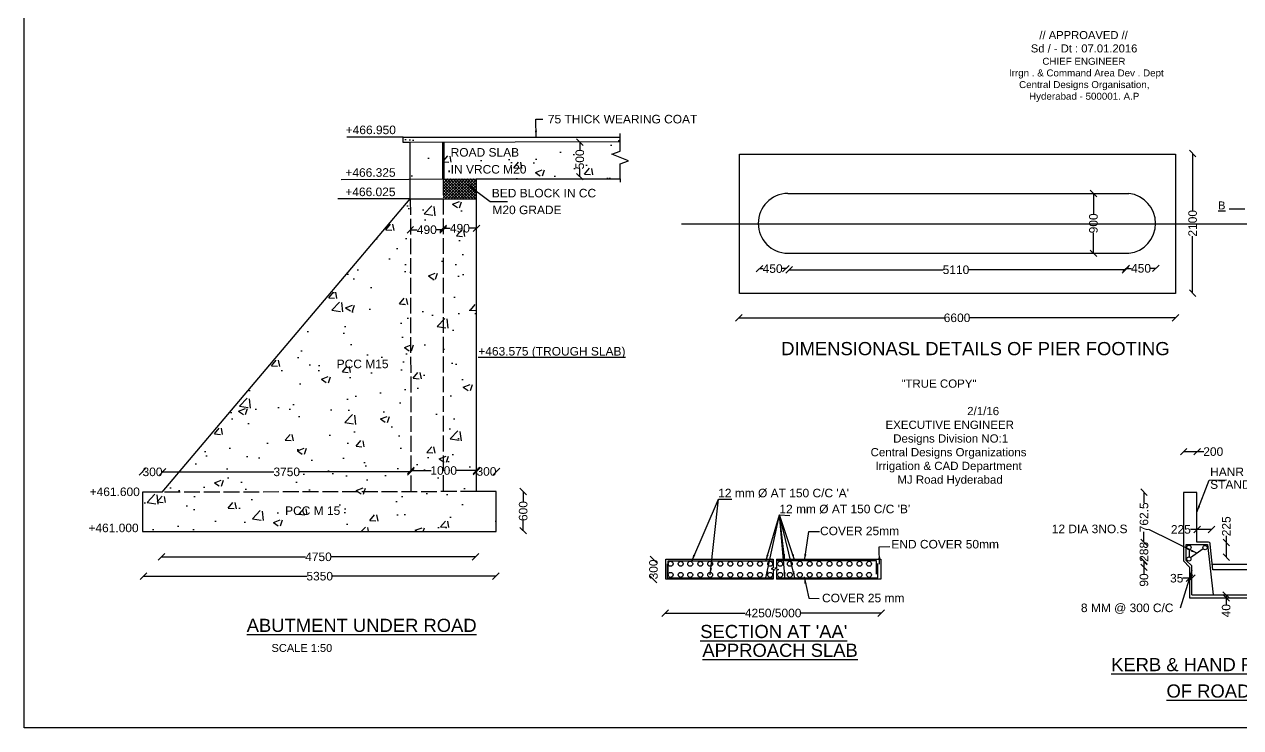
# Model space of a CAD drawing. Header units: millimetres. Extents: x 5124 to 2776411, y 2311 to 44880200.
# Drawn here: x 2736419 to 2754895, y 44859515 to 44870204 of the extents above; entities that cross this region are included whole.
import ezdxf

# ---------------------------------------------------------------- set-up
doc = ezdxf.new("R2010")
doc.units = ezdxf.units.MM
doc.header["$MEASUREMENT"] = 0
doc.linetypes.add('ACAD_ISO02W100', pattern=[15, 12, -3])
for name, color, linetype in [('DIMENSION', 7, 'Continuous'), ('DRAWING', 2, 'Continuous'), ('TEXT', 7, 'Continuous')]:
    doc.layers.add(name, color=color, linetype=linetype)
doc.styles.get("Standard").update_dxf_attribs({"font": 'arial.ttf', "height": 130})
doc.dimstyles.get("Standard").update_dxf_attribs({"dimtxt": 130, "dimasz": 100, "dimexe": 0.18, "dimexo": 0.0625, "dimgap": 0.09, "dimtad": 0, "dimdec": 0, "dimzin": 0, "dimdsep": 46, "dimtxsty": 'Standard', "dimblk": 'OBLIQUE', "dimcen": 0.09, "dimse1": 1, "dimse2": 1, "dimadec": 0, "dimazin": 0, "dimtfac": 1, "dimtdec": 0, "dimtofl": 0, "dimtmove": 0, "dimatfit": 3, "dimfxl": 1, "dimtolj": 1, "dimtzin": 0, "dimarcsym": 0})

# ---------------------------------------------------------------- blocks, each defined once
blk = doc.blocks.new('_Oblique')
at = {"color": 0, "linetype": 'ByBlock', "lineweight": -2}
blk.add_line((-0.5, -0.5), (0.5, 0.5), dxfattribs=at)
blk = doc.blocks.new('*D22')
at = {"layer": 'Defpoints', "color": 0, "transparency": 16777216}
for p in [(2752659, 44867633), (2752806, 44867633), (2752806, 44866724)]:
    blk.add_point(p, dxfattribs=at)
at = {"layer": 'DIMENSION', "color": 0, "lineweight": -2, "transparency": 16777216}
for p, q in [((2752659, 44867633), (2752659, 44867322)), ((2752659, 44866724), (2752659, 44867035))]:
    blk.add_line(p, q, dxfattribs=at)
at = {"layer": 'DIMENSION', "color": 0, "lineweight": -2, "transparency": 16777216, "xscale": 100, "yscale": 100, "zscale": 100}
for p, rotation in [((2752659, 44867633), 90), ((2752659, 44866724), 270)]:
    blk.add_blockref('_Oblique', p, dxfattribs=dict(at, rotation=rotation))
at = {"layer": 'DIMENSION', "color": 0, "transparency": 16777216, "insert": (2752659, 44867179), "char_height": 130, "attachment_point": 5, "rotation": 90}
blk.add_mtext('\\A1;900', dxfattribs=at)
blk = doc.blocks.new('*D53')
at = {"layer": 'Defpoints', "color": 0, "transparency": 16777216}
for p in [(2754642, 44861532), (2754642, 44861489), (2754675, 44861489)]:
    blk.add_point(p, dxfattribs=at)
at = {"layer": 'DIMENSION', "color": 0, "lineweight": -2, "transparency": 16777216}
for p, q in [((2754675, 44861532), (2754675, 44861489)), ((2754675, 44861489), (2754675, 44861389))]:
    blk.add_line(p, q, dxfattribs=at)
at = {"layer": 'DIMENSION', "color": 0, "lineweight": -2, "transparency": 16777216, "xscale": 100, "yscale": 100, "zscale": 100}
for p, rotation in [((2754675, 44861532), 90), ((2754675, 44861489), 270)]:
    blk.add_blockref('_Oblique', p, dxfattribs=dict(at, rotation=rotation))
at = {"layer": 'DIMENSION', "color": 0, "transparency": 16777216, "insert": (2754675, 44861293), "char_height": 130, "attachment_point": 5, "rotation": 90}
blk.add_mtext('\\A1;40', dxfattribs=at)
blk = doc.blocks.new('*D56')
at = {"layer": 'Defpoints', "color": 0, "transparency": 16777216}
for p in [(2754678, 44862330), (2754678, 44862330), (2754682, 44862108)]:
    blk.add_point(p, dxfattribs=at)
at = {"layer": 'DIMENSION', "color": 0, "lineweight": -2, "transparency": 16777216}
for p, q in [((2754678, 44862330), (2754678, 44862430)), ((2754678, 44862108), (2754678, 44862330))]:
    blk.add_line(p, q, dxfattribs=at)
at = {"layer": 'DIMENSION', "color": 0, "lineweight": -2, "transparency": 16777216, "xscale": 100, "yscale": 100, "zscale": 100}
for p, rotation in [((2754678, 44862330), 90), ((2754678, 44862108), 270)]:
    blk.add_blockref('_Oblique', p, dxfattribs=dict(at, rotation=rotation))
at = {"layer": 'DIMENSION', "color": 0, "transparency": 16777216, "insert": (2754678, 44862576), "char_height": 130, "attachment_point": 5, "rotation": 90}
blk.add_mtext('\\A1;225', dxfattribs=at)
blk = doc.blocks.new('*D57')
at = {"layer": 'Defpoints', "color": 0, "transparency": 16777216}
for p in [(2754118, 44861831), (2754118, 44861786), (2754152, 44861831)]:
    blk.add_point(p, dxfattribs=at)
at = {"layer": 'DIMENSION', "color": 0, "lineweight": -2, "transparency": 16777216}
for p, q in [((2754118, 44861786), (2754018, 44861786)), ((2754152, 44861786), (2754118, 44861786))]:
    blk.add_line(p, q, dxfattribs=at)
at = {"layer": 'DIMENSION', "color": 0, "lineweight": -2, "transparency": 16777216, "xscale": 100, "yscale": 100, "zscale": 100, "rotation": 180}
blk.add_blockref('_Oblique', (2754118, 44861786), dxfattribs=at)
at = {"layer": 'DIMENSION', "color": 0, "lineweight": -2, "transparency": 16777216, "xscale": 100, "yscale": 100, "zscale": 100}
blk.add_blockref('_Oblique', (2754152, 44861786), dxfattribs=at)
at = {"layer": 'DIMENSION', "color": 0, "transparency": 16777216, "insert": (2753924, 44861786), "char_height": 130, "attachment_point": 5}
blk.add_mtext('\\A1;35', dxfattribs=at)
blk = doc.blocks.new('*D58')
at = {"layer": 'Defpoints', "color": 0, "transparency": 16777216}
for p in [(2753427, 44863093), (2753431, 44863093), (2753427, 44862332)]:
    blk.add_point(p, dxfattribs=at)
at = {"layer": 'DIMENSION', "color": 0, "lineweight": -2, "transparency": 16777216}
for p, q in [((2753427, 44863093), (2753427, 44862932)), ((2753427, 44862332), (2753427, 44862493))]:
    blk.add_line(p, q, dxfattribs=at)
at = {"layer": 'DIMENSION', "color": 0, "lineweight": -2, "transparency": 16777216, "xscale": 100, "yscale": 100, "zscale": 100}
for p, rotation in [((2753427, 44863093), 90), ((2753427, 44862332), 270)]:
    blk.add_blockref('_Oblique', p, dxfattribs=dict(at, rotation=rotation))
at = {"layer": 'DIMENSION', "color": 0, "transparency": 16777216, "insert": (2753427, 44862712), "char_height": 130, "attachment_point": 5, "rotation": 90}
blk.add_mtext('\\A1;762.5', dxfattribs=at)
blk = doc.blocks.new('*D59')
at = {"layer": 'Defpoints', "color": 0, "transparency": 16777216}
for p in [(2754235, 44863710), (2754030, 44863552), (2754235, 44863550)]:
    blk.add_point(p, dxfattribs=at)
at = {"layer": 'DIMENSION', "color": 0, "lineweight": -2, "transparency": 16777216}
for p, q in [((2754030, 44863710), (2754235, 44863710)), ((2754235, 44863710), (2754335, 44863710))]:
    blk.add_line(p, q, dxfattribs=at)
at = {"layer": 'DIMENSION', "color": 0, "lineweight": -2, "transparency": 16777216, "xscale": 100, "yscale": 100, "zscale": 100, "rotation": 180}
blk.add_blockref('_Oblique', (2754030, 44863710), dxfattribs=at)
at = {"layer": 'DIMENSION', "color": 0, "lineweight": -2, "transparency": 16777216, "xscale": 100, "yscale": 100, "zscale": 100}
blk.add_blockref('_Oblique', (2754235, 44863710), dxfattribs=at)
at = {"layer": 'DIMENSION', "color": 0, "transparency": 16777216, "insert": (2754479, 44863710), "char_height": 130, "attachment_point": 5}
blk.add_mtext('\\A1;200', dxfattribs=at)
blk = doc.blocks.new('*D60')
at = {"layer": 'Defpoints', "color": 0, "transparency": 16777216}
for p in [(2754233, 44862528), (2754233, 44862524), (2754452, 44862528)]:
    blk.add_point(p, dxfattribs=at)
at = {"layer": 'DIMENSION', "color": 0, "lineweight": -2, "transparency": 16777216}
for p, q in [((2754233, 44862528), (2754133, 44862528)), ((2754452, 44862528), (2754233, 44862528))]:
    blk.add_line(p, q, dxfattribs=at)
at = {"layer": 'DIMENSION', "color": 0, "lineweight": -2, "transparency": 16777216, "xscale": 100, "yscale": 100, "zscale": 100, "rotation": 180}
blk.add_blockref('_Oblique', (2754233, 44862528), dxfattribs=at)
at = {"layer": 'DIMENSION', "color": 0, "lineweight": -2, "transparency": 16777216, "xscale": 100, "yscale": 100, "zscale": 100}
blk.add_blockref('_Oblique', (2754452, 44862528), dxfattribs=at)
at = {"layer": 'DIMENSION', "color": 0, "transparency": 16777216, "insert": (2753987, 44862528), "char_height": 130, "attachment_point": 5}
blk.add_mtext('\\A1;225', dxfattribs=at)
blk = doc.blocks.new('*D61')
at = {"layer": 'Defpoints', "color": 0, "transparency": 16777216}
for p in [(2746155, 44861262), (2749433, 44861257), (2749433, 44861257)]:
    blk.add_point(p, dxfattribs=at)
at = {"layer": 'DIMENSION', "color": 0, "lineweight": -2, "transparency": 16777216}
for p, q in [((2746155, 44861257), (2747370, 44861257)), ((2749433, 44861257), (2748218, 44861257))]:
    blk.add_line(p, q, dxfattribs=at)
at = {"layer": 'DIMENSION', "color": 0, "lineweight": -2, "transparency": 16777216, "xscale": 100, "yscale": 100, "zscale": 100, "rotation": 180}
blk.add_blockref('_Oblique', (2746155, 44861257), dxfattribs=at)
at = {"layer": 'DIMENSION', "color": 0, "lineweight": -2, "transparency": 16777216, "xscale": 100, "yscale": 100, "zscale": 100}
blk.add_blockref('_Oblique', (2749433, 44861257), dxfattribs=at)
at = {"layer": 'DIMENSION', "color": 0, "transparency": 16777216, "insert": (2747794, 44861257), "char_height": 130, "attachment_point": 5}
blk.add_mtext('\\A1;4250/5000', dxfattribs=at)
blk = doc.blocks.new('*D62')
at = {"layer": 'Defpoints', "color": 0, "transparency": 16777216}
for p in [(2745976, 44862072), (2745987, 44862072), (2745980, 44861767)]:
    blk.add_point(p, dxfattribs=at)
at = {"layer": 'DIMENSION', "color": 0, "lineweight": -2, "transparency": 16777216}
for p, q in [((2745976, 44862072), (2745976, 44862063)), ((2745976, 44861767), (2745976, 44861776))]:
    blk.add_line(p, q, dxfattribs=at)
at = {"layer": 'DIMENSION', "color": 0, "lineweight": -2, "transparency": 16777216, "xscale": 100, "yscale": 100, "zscale": 100}
for p, rotation in [((2745976, 44862072), 90), ((2745976, 44861767), 270)]:
    blk.add_blockref('_Oblique', p, dxfattribs=dict(at, rotation=rotation))
at = {"layer": 'DIMENSION', "color": 0, "transparency": 16777216, "insert": (2745976, 44861920), "char_height": 130, "attachment_point": 5, "rotation": 90}
blk.add_mtext('\\A1;300', dxfattribs=at)
blk = doc.blocks.new('*D63')
at = {"layer": 'Defpoints', "color": 0, "transparency": 16777216}
for p in [(2743964, 44863105), (2743969, 44862509), (2743997, 44862509)]:
    blk.add_point(p, dxfattribs=at)
at = {"layer": 'DIMENSION', "color": 0, "lineweight": -2, "transparency": 16777216}
for p, q in [((2743997, 44863105), (2743997, 44862950)), ((2743997, 44862509), (2743997, 44862663))]:
    blk.add_line(p, q, dxfattribs=at)
at = {"layer": 'DIMENSION', "color": 0, "lineweight": -2, "transparency": 16777216, "xscale": 100, "yscale": 100, "zscale": 100}
for p, rotation in [((2743997, 44863105), 90), ((2743997, 44862509), 270)]:
    blk.add_blockref('_Oblique', p, dxfattribs=dict(at, rotation=rotation))
at = {"layer": 'DIMENSION', "color": 0, "transparency": 16777216, "insert": (2743997, 44862807), "char_height": 130, "attachment_point": 5, "rotation": 90}
blk.add_mtext('\\A1;600', dxfattribs=at)
blk = doc.blocks.new('*D64')
at = {"layer": 'Defpoints', "color": 0, "transparency": 16777216}
for p in [(2738502, 44862094), (2743271, 44862111), (2743271, 44862101)]:
    blk.add_point(p, dxfattribs=at)
at = {"layer": 'DIMENSION', "color": 0, "lineweight": -2, "transparency": 16777216}
for p, q in [((2738502, 44862111), (2740690, 44862111)), ((2743271, 44862111), (2741083, 44862111))]:
    blk.add_line(p, q, dxfattribs=at)
at = {"layer": 'DIMENSION', "color": 0, "lineweight": -2, "transparency": 16777216, "xscale": 100, "yscale": 100, "zscale": 100, "rotation": 180}
blk.add_blockref('_Oblique', (2738502, 44862111), dxfattribs=at)
at = {"layer": 'DIMENSION', "color": 0, "lineweight": -2, "transparency": 16777216, "xscale": 100, "yscale": 100, "zscale": 100}
blk.add_blockref('_Oblique', (2743271, 44862111), dxfattribs=at)
at = {"layer": 'DIMENSION', "color": 0, "transparency": 16777216, "insert": (2740887, 44862111), "char_height": 130, "attachment_point": 5}
blk.add_mtext('\\A1;4750', dxfattribs=at)
blk = doc.blocks.new('*D65')
at = {"layer": 'Defpoints', "color": 0, "transparency": 16777216}
for p in [(2738230, 44861817), (2738230, 44861795), (2743583, 44861791)]:
    blk.add_point(p, dxfattribs=at)
at = {"layer": 'DIMENSION', "color": 0, "lineweight": -2, "transparency": 16777216}
for p, q in [((2738230, 44861817), (2740712, 44861817)), ((2743583, 44861817), (2741100, 44861817))]:
    blk.add_line(p, q, dxfattribs=at)
at = {"layer": 'DIMENSION', "color": 0, "lineweight": -2, "transparency": 16777216, "xscale": 100, "yscale": 100, "zscale": 100, "rotation": 180}
blk.add_blockref('_Oblique', (2738230, 44861817), dxfattribs=at)
at = {"layer": 'DIMENSION', "color": 0, "lineweight": -2, "transparency": 16777216, "xscale": 100, "yscale": 100, "zscale": 100}
blk.add_blockref('_Oblique', (2743583, 44861817), dxfattribs=at)
at = {"layer": 'DIMENSION', "color": 0, "transparency": 16777216, "insert": (2740906, 44861817), "char_height": 130, "attachment_point": 5}
blk.add_mtext('\\A1;5350', dxfattribs=at)
blk = doc.blocks.new('*D66')
at = {"layer": 'Defpoints', "color": 0, "transparency": 16777216}
for p in [(2738212, 44863406), (2738212, 44863402), (2738520, 44863410)]:
    blk.add_point(p, dxfattribs=at)
at = {"layer": 'DIMENSION', "color": 0, "lineweight": -2, "transparency": 16777216}
for p, q in [((2738212, 44863402), (2738222, 44863402)), ((2738520, 44863402), (2738509, 44863402))]:
    blk.add_line(p, q, dxfattribs=at)
at = {"layer": 'DIMENSION', "color": 0, "lineweight": -2, "transparency": 16777216, "xscale": 100, "yscale": 100, "zscale": 100, "rotation": 180}
blk.add_blockref('_Oblique', (2738212, 44863402), dxfattribs=at)
at = {"layer": 'DIMENSION', "color": 0, "lineweight": -2, "transparency": 16777216, "xscale": 100, "yscale": 100, "zscale": 100}
blk.add_blockref('_Oblique', (2738520, 44863402), dxfattribs=at)
at = {"layer": 'DIMENSION', "color": 0, "transparency": 16777216, "insert": (2738366, 44863402), "char_height": 130, "attachment_point": 5}
blk.add_mtext('\\A1;300', dxfattribs=at)
blk = doc.blocks.new('*D67')
at = {"layer": 'Defpoints', "color": 0, "transparency": 16777216}
for p in [(2738520, 44863402), (2742291, 44863410), (2742291, 44863402)]:
    blk.add_point(p, dxfattribs=at)
at = {"layer": 'DIMENSION', "color": 0, "lineweight": -2, "transparency": 16777216}
for p, q in [((2738520, 44863402), (2740211, 44863402)), ((2742291, 44863402), (2740599, 44863402))]:
    blk.add_line(p, q, dxfattribs=at)
at = {"layer": 'DIMENSION', "color": 0, "lineweight": -2, "transparency": 16777216, "xscale": 100, "yscale": 100, "zscale": 100, "rotation": 180}
blk.add_blockref('_Oblique', (2738520, 44863402), dxfattribs=at)
at = {"layer": 'DIMENSION', "color": 0, "lineweight": -2, "transparency": 16777216, "xscale": 100, "yscale": 100, "zscale": 100}
blk.add_blockref('_Oblique', (2742291, 44863402), dxfattribs=at)
at = {"layer": 'DIMENSION', "color": 0, "transparency": 16777216, "insert": (2740405, 44863402), "char_height": 130, "attachment_point": 5}
blk.add_mtext('\\A1;3750', dxfattribs=at)
blk = doc.blocks.new('*D68')
at = {"layer": 'Defpoints', "color": 0, "transparency": 16777216}
for p in [(2742291, 44863402), (2743287, 44863423), (2743287, 44863402)]:
    blk.add_point(p, dxfattribs=at)
at = {"layer": 'DIMENSION', "color": 0, "lineweight": -2, "transparency": 16777216}
for p, q in [((2742291, 44863423), (2742601, 44863423)), ((2743287, 44863423), (2742977, 44863423))]:
    blk.add_line(p, q, dxfattribs=at)
at = {"layer": 'DIMENSION', "color": 0, "lineweight": -2, "transparency": 16777216, "xscale": 100, "yscale": 100, "zscale": 100, "rotation": 180}
blk.add_blockref('_Oblique', (2742291, 44863423), dxfattribs=at)
at = {"layer": 'DIMENSION', "color": 0, "lineweight": -2, "transparency": 16777216, "xscale": 100, "yscale": 100, "zscale": 100}
blk.add_blockref('_Oblique', (2743287, 44863423), dxfattribs=at)
at = {"layer": 'DIMENSION', "color": 0, "transparency": 16777216, "insert": (2742789, 44863423), "char_height": 130, "attachment_point": 5}
blk.add_mtext('\\A1;1000', dxfattribs=at)
blk = doc.blocks.new('*D69')
at = {"layer": 'Defpoints', "color": 0, "transparency": 16777216}
for p in [(2743287, 44863423), (2743592, 44863423), (2743592, 44863408)]:
    blk.add_point(p, dxfattribs=at)
at = {"layer": 'DIMENSION', "color": 0, "lineweight": -2, "transparency": 16777216}
for p, q in [((2743287, 44863408), (2743296, 44863408)), ((2743592, 44863408), (2743583, 44863408))]:
    blk.add_line(p, q, dxfattribs=at)
at = {"layer": 'DIMENSION', "color": 0, "lineweight": -2, "transparency": 16777216, "xscale": 100, "yscale": 100, "zscale": 100, "rotation": 180}
blk.add_blockref('_Oblique', (2743287, 44863408), dxfattribs=at)
at = {"layer": 'DIMENSION', "color": 0, "lineweight": -2, "transparency": 16777216, "xscale": 100, "yscale": 100, "zscale": 100}
blk.add_blockref('_Oblique', (2743592, 44863408), dxfattribs=at)
at = {"layer": 'DIMENSION', "color": 0, "transparency": 16777216, "insert": (2743439, 44863408), "char_height": 130, "attachment_point": 5}
blk.add_mtext('\\A1;300', dxfattribs=at)
blk = doc.blocks.new('*D70')
at = {"layer": 'Defpoints', "color": 0, "transparency": 16777216}
for p in [(2742283, 44867097), (2742283, 44867082), (2742783, 44867098)]:
    blk.add_point(p, dxfattribs=at)
at = {"layer": 'DIMENSION', "color": 0, "lineweight": -2, "transparency": 16777216}
for p, q in [((2742283, 44867082), (2742387, 44867082)), ((2742783, 44867082), (2742679, 44867082))]:
    blk.add_line(p, q, dxfattribs=at)
at = {"layer": 'DIMENSION', "color": 0, "lineweight": -2, "transparency": 16777216, "xscale": 100, "yscale": 100, "zscale": 100, "rotation": 180}
blk.add_blockref('_Oblique', (2742283, 44867082), dxfattribs=at)
at = {"layer": 'DIMENSION', "color": 0, "lineweight": -2, "transparency": 16777216, "xscale": 100, "yscale": 100, "zscale": 100}
blk.add_blockref('_Oblique', (2742783, 44867082), dxfattribs=at)
at = {"layer": 'DIMENSION', "color": 0, "transparency": 16777216, "insert": (2742533, 44867082), "char_height": 130, "attachment_point": 5}
blk.add_mtext('\\A1;490', dxfattribs=at)
blk = doc.blocks.new('*D71')
at = {"layer": 'Defpoints', "color": 0, "transparency": 16777216}
for p in [(2742783, 44867082), (2743287, 44867104), (2743287, 44867082)]:
    blk.add_point(p, dxfattribs=at)
at = {"layer": 'DIMENSION', "color": 0, "lineweight": -2, "transparency": 16777216}
for p, q in [((2742783, 44867104), (2742889, 44867104)), ((2743287, 44867104), (2743181, 44867104))]:
    blk.add_line(p, q, dxfattribs=at)
at = {"layer": 'DIMENSION', "color": 0, "lineweight": -2, "transparency": 16777216, "xscale": 100, "yscale": 100, "zscale": 100, "rotation": 180}
blk.add_blockref('_Oblique', (2742783, 44867104), dxfattribs=at)
at = {"layer": 'DIMENSION', "color": 0, "lineweight": -2, "transparency": 16777216, "xscale": 100, "yscale": 100, "zscale": 100}
blk.add_blockref('_Oblique', (2743287, 44867104), dxfattribs=at)
at = {"layer": 'DIMENSION', "color": 0, "transparency": 16777216, "insert": (2743035, 44867104), "char_height": 130, "attachment_point": 5}
blk.add_mtext('\\A1;490', dxfattribs=at)
blk = doc.blocks.new('*D72')
at = {"layer": 'Defpoints', "color": 0, "transparency": 16777216}
for p in [(2747271, 44865766), (2753904, 44865772), (2753904, 44865743)]:
    blk.add_point(p, dxfattribs=at)
at = {"layer": 'DIMENSION', "color": 0, "lineweight": -2, "transparency": 16777216}
for p, q in [((2747271, 44865743), (2750393, 44865743)), ((2753904, 44865743), (2750782, 44865743))]:
    blk.add_line(p, q, dxfattribs=at)
at = {"layer": 'DIMENSION', "color": 0, "lineweight": -2, "transparency": 16777216, "xscale": 100, "yscale": 100, "zscale": 100, "rotation": 180}
blk.add_blockref('_Oblique', (2747271, 44865743), dxfattribs=at)
at = {"layer": 'DIMENSION', "color": 0, "lineweight": -2, "transparency": 16777216, "xscale": 100, "yscale": 100, "zscale": 100}
blk.add_blockref('_Oblique', (2753904, 44865743), dxfattribs=at)
at = {"layer": 'DIMENSION', "color": 0, "transparency": 16777216, "insert": (2750587, 44865743), "char_height": 130, "attachment_point": 5}
blk.add_mtext('\\A1;6600', dxfattribs=at)
blk = doc.blocks.new('*D73')
at = {"layer": 'Defpoints', "color": 0, "transparency": 16777216}
for p in [(2753155, 44866484), (2753608, 44866495), (2753608, 44866489)]:
    blk.add_point(p, dxfattribs=at)
at = {"layer": 'DIMENSION', "color": 0, "lineweight": -2, "transparency": 16777216}
for p, q in [((2753155, 44866495), (2753236, 44866495)), ((2753608, 44866495), (2753528, 44866495))]:
    blk.add_line(p, q, dxfattribs=at)
at = {"layer": 'DIMENSION', "color": 0, "lineweight": -2, "transparency": 16777216, "xscale": 100, "yscale": 100, "zscale": 100, "rotation": 180}
blk.add_blockref('_Oblique', (2753155, 44866495), dxfattribs=at)
at = {"layer": 'DIMENSION', "color": 0, "lineweight": -2, "transparency": 16777216, "xscale": 100, "yscale": 100, "zscale": 100}
blk.add_blockref('_Oblique', (2753608, 44866495), dxfattribs=at)
at = {"layer": 'DIMENSION', "color": 0, "transparency": 16777216, "insert": (2753382, 44866495), "char_height": 130, "attachment_point": 5}
blk.add_mtext('\\A1;450', dxfattribs=at)
blk = doc.blocks.new('*D74')
at = {"layer": 'Defpoints', "color": 0, "transparency": 16777216}
for p in [(2748036, 44866483), (2748036, 44866473), (2753145, 44866485)]:
    blk.add_point(p, dxfattribs=at)
at = {"layer": 'DIMENSION', "color": 0, "lineweight": -2, "transparency": 16777216}
for p, q in [((2748036, 44866473), (2750377, 44866473)), ((2753145, 44866473), (2750765, 44866473))]:
    blk.add_line(p, q, dxfattribs=at)
at = {"layer": 'DIMENSION', "color": 0, "lineweight": -2, "transparency": 16777216, "xscale": 100, "yscale": 100, "zscale": 100, "rotation": 180}
blk.add_blockref('_Oblique', (2748036, 44866473), dxfattribs=at)
at = {"layer": 'DIMENSION', "color": 0, "lineweight": -2, "transparency": 16777216, "xscale": 100, "yscale": 100, "zscale": 100}
blk.add_blockref('_Oblique', (2753145, 44866473), dxfattribs=at)
at = {"layer": 'DIMENSION', "color": 0, "transparency": 16777216, "insert": (2750571, 44866473), "char_height": 130, "attachment_point": 5}
blk.add_mtext('\\A1;5110', dxfattribs=at)
blk = doc.blocks.new('*D75')
at = {"layer": 'Defpoints', "color": 0, "transparency": 16777216}
for p in [(2747587, 44866491), (2747587, 44866491), (2747986, 44866423)]:
    blk.add_point(p, dxfattribs=at)
at = {"layer": 'DIMENSION', "color": 0, "lineweight": -2, "transparency": 16777216}
for p, q in [((2747587, 44866491), (2747640, 44866491)), ((2747986, 44866491), (2747932, 44866491))]:
    blk.add_line(p, q, dxfattribs=at)
at = {"layer": 'DIMENSION', "color": 0, "lineweight": -2, "transparency": 16777216, "xscale": 100, "yscale": 100, "zscale": 100, "rotation": 180}
blk.add_blockref('_Oblique', (2747587, 44866491), dxfattribs=at)
at = {"layer": 'DIMENSION', "color": 0, "lineweight": -2, "transparency": 16777216, "xscale": 100, "yscale": 100, "zscale": 100}
blk.add_blockref('_Oblique', (2747986, 44866491), dxfattribs=at)
at = {"layer": 'DIMENSION', "color": 0, "transparency": 16777216, "insert": (2747786, 44866491), "char_height": 130, "attachment_point": 5}
blk.add_mtext('\\A1;450', dxfattribs=at)
blk = doc.blocks.new('*D76')
at = {"layer": 'Defpoints', "color": 0, "transparency": 16777216}
for p in [(2754166, 44868241), (2754200, 44868241), (2754190, 44866119)]:
    blk.add_point(p, dxfattribs=at)
at = {"layer": 'DIMENSION', "color": 0, "lineweight": -2, "transparency": 16777216}
for p, q in [((2754166, 44868241), (2754166, 44867375)), ((2754166, 44866119), (2754166, 44866985))]:
    blk.add_line(p, q, dxfattribs=at)
at = {"layer": 'DIMENSION', "color": 0, "lineweight": -2, "transparency": 16777216, "xscale": 100, "yscale": 100, "zscale": 100}
for p, rotation in [((2754166, 44868241), 90), ((2754166, 44866119), 270)]:
    blk.add_blockref('_Oblique', p, dxfattribs=dict(at, rotation=rotation))
at = {"layer": 'DIMENSION', "color": 0, "transparency": 16777216, "insert": (2754166, 44867180), "char_height": 130, "attachment_point": 5, "rotation": 90}
blk.add_mtext('\\A1;2100', dxfattribs=at)
blk = doc.blocks.new('*D91')
at = {"layer": 'Defpoints', "color": 0, "transparency": 16777216}
for p in [(2744857, 44868414), (2744857, 44867889), (2744857, 44867889)]:
    blk.add_point(p, dxfattribs=at)
at = {"layer": 'DIMENSION', "color": 0, "lineweight": -2, "transparency": 16777216}
for p, q in [((2744857, 44868414), (2744857, 44868295)), ((2744857, 44867889), (2744857, 44868008))]:
    blk.add_line(p, q, dxfattribs=at)
at = {"layer": 'DIMENSION', "color": 0, "lineweight": -2, "transparency": 16777216, "xscale": 100, "yscale": 100, "zscale": 100}
for p, rotation in [((2744857, 44868414), 90), ((2744857, 44867889), 270)]:
    blk.add_blockref('_Oblique', p, dxfattribs=dict(at, rotation=rotation))
at = {"layer": 'DIMENSION', "color": 0, "transparency": 16777216, "insert": (2744857, 44868151), "char_height": 130, "attachment_point": 5, "rotation": 90}
blk.add_mtext('\\A1;500', dxfattribs=at)
blk = doc.blocks.new('*D92')
at = {"layer": 'Defpoints', "color": 0, "transparency": 16777216}
for p in [(2753427, 44862332), (2753427, 44862042), (2753427, 44862042)]:
    blk.add_point(p, dxfattribs=at)
at = {"layer": 'DIMENSION', "color": 0, "lineweight": -2, "transparency": 16777216}
for p, q in [((2753427, 44862332), (2753427, 44862332)), ((2753427, 44862042), (2753427, 44862042))]:
    blk.add_line(p, q, dxfattribs=at)
at = {"layer": 'DIMENSION', "color": 0, "lineweight": -2, "transparency": 16777216, "xscale": 100, "yscale": 100, "zscale": 100}
for p, rotation in [((2753427, 44862332), 90), ((2753427, 44862042), 270)]:
    blk.add_blockref('_Oblique', p, dxfattribs=dict(at, rotation=rotation))
at = {"layer": 'DIMENSION', "color": 0, "transparency": 16777216, "insert": (2753427, 44862187), "char_height": 130, "attachment_point": 5, "rotation": 90}
blk.add_mtext('\\A1;288', dxfattribs=at)
blk = doc.blocks.new('*D93')
at = {"layer": 'Defpoints', "color": 0, "transparency": 16777216}
for p in [(2753427, 44861952), (2754026, 44862048), (2754118, 44861952)]:
    blk.add_point(p, dxfattribs=at)
at = {"layer": 'DIMENSION', "color": 0, "lineweight": -2, "transparency": 16777216}
for p, q in [((2753427, 44862048), (2753427, 44861952)), ((2753427, 44861952), (2753427, 44861852))]:
    blk.add_line(p, q, dxfattribs=at)
at = {"layer": 'DIMENSION', "color": 0, "lineweight": -2, "transparency": 16777216, "xscale": 100, "yscale": 100, "zscale": 100}
for p, rotation in [((2753427, 44862048), 90), ((2753427, 44861952), 270)]:
    blk.add_blockref('_Oblique', p, dxfattribs=dict(at, rotation=rotation))
at = {"layer": 'DIMENSION', "color": 0, "transparency": 16777216, "insert": (2753427, 44861759), "char_height": 130, "attachment_point": 5, "rotation": 90}
blk.add_mtext('\\A1;90', dxfattribs=at)

msp = doc.modelspace()

# ---------------------------------------------------------------- hatches: boundary and pattern name
at = {"layer": 'DRAWING'}
h = msp.add_hatch(dxfattribs=at)
h.set_pattern_fill('AR-CONC', color=0, scale=150, style=0)
h.set_pattern_definition([(50, (0, 0), (1075.890274, -94.128202), [112.5, -1237.5]), (355, (0, 0), (-208.127, 1128.2882), [90, -990]), (100.4514, (89.7, -7.8), (867.764073, 1034.159313), [95.610285, -1051.713168]), (46.1842, (0, 300), (1600.861573, -248.27852), [168.75, -1856.25]), (96.6356, (133.4, 279.3), (1401.99406, 1461.176806), [143.41543, -1577.5695]), (351.1842, (0, 300), (1401.99292, 1461.1779), [135, -1485]), (21, (150, 225), (895.360578, -603.928336), [112.5, -1237.5]), (326, (150, 225), (364.972998, 1087.725068), [90, -990]), (71.4514, (224.6, 174.7), (1260.333943, 483.795745), [95.610285, -1051.713168]), (37.5, (0, 0), (18.239783, 499.3407807), [0, -978, 0, -1005, 0, -993.75]), (7.5, (0, 0), (394.604306, 591.617568), [0, -573, 0, -955.5, 0, -378.75]), (327.5, (-334.5, 0), (800.7336543, -33.8323076), [0, -375, 0, -1170, 0, -1552.5]), (317.5, (-484.5, 0), (874.779254, 150.157473), [0, -487.5, 0, -777, 0, -1102.5])])
h.paths.add_polyline_path([(2743586.8, 44863103), (2743286.9, 44863103), (2738511.8, 44863093.5), (2738212.2, 44863093.5), (2738212.2, 44862494.1), (2743586.8, 44862494.1)])
h.paths.add_polyline_path([(2742282.3, 44867549.6), (2738511.8, 44863093.5), (2742291.2, 44863101.1)])
h.paths.add_polyline_path([(2742783.2, 44867549.6), (2742282.3, 44867549.6), (2742291.2, 44863101.1), (2742782.9, 44863102)])
h.paths.add_polyline_path([(2743286.9, 44867549.6), (2742783.2, 44867549.6), (2742782.9, 44863102), (2743286.9, 44863103)])
h.paths.add_polyline_path([(2742783.2, 44867853.7), (2742282.3, 44867851.5), (2742282.3, 44867549.6), (2742783.2, 44867549.6)])
h.paths.add_polyline_path([(2742770.2, 44868410.1), (2742282.3, 44868408.6), (2742282.3, 44867851.5), (2742772.7, 44867853.7)])
h.paths.add_polyline_path([(2745469.2, 44868081.5), (2745597.2, 44868131.6), (2745341.2, 44868229.3), (2745470.1, 44868278.5), (2745470.1, 44868418.4), (2742789, 44868410.2), (2742791.4, 44867853.8), (2743286.9, 44867856), (2745469.2, 44867856)])
h.paths.add_polyline_path([(2745470.1, 44868488.1), (2742174.7, 44868488.1), (2742174.7, 44868408.6), (2742282.3, 44868408.6), (2745470.1, 44868418.4)])
h = msp.add_hatch(dxfattribs=at)
h.set_pattern_fill('ANSI37', color=0, scale=250, style=0)
h.paths.add_polyline_path([(2743286.9, 44867856), (2742783.2, 44867853.7), (2742783.2, 44867549.6), (2743286.9, 44867549.6)])

# ---------------------------------------------------------------- linework, layer by layer
at = {"layer": 'DIMENSION', "color": 0}
msp.add_lwpolyline([(2742174.7, 44868488.1), (2741319.4, 44868488.1)], dxfattribs=at)
at = {"layer": 'DRAWING', "color": 0}
for points in [[(2736419, 44880200.3), (2776410.7, 44880200.3), (2776410.7, 44859515.4), (2736419, 44859515.4)], [(2747281.9, 44868231.3), (2753906.4, 44868231.3), (2753906.4, 44866114.7), (2747281.9, 44866114.7)]]:
    msp.add_lwpolyline(points, close=True, dxfattribs=at)
for points in [[(2738511.8, 44863093.5), (2742282.3, 44867549.6), (2742282.3, 44868408.6)], [(2742282.3, 44868408.6), (2742174.7, 44868408.6), (2742174.7, 44868488.1), (2745470.1, 44868488.1)], [(2745470.1, 44868418.4), (2742282.3, 44868408.6)], [(2742770.2, 44868410.1), (2742772.7, 44867853.7)], [(2742789, 44868410.2), (2742791.4, 44867853.8)], [(2745469.2, 44867856), (2745469.2, 44868081.5), (2745597.2, 44868131.6), (2745341.2, 44868229.3), (2745470.1, 44868278.5), (2745470.1, 44868544.3)], [(2741231.7, 44867846.9), (2743286.9, 44867856)], [(2743286.9, 44863103), (2743286.9, 44867856), (2745469.2, 44867856), (2745469.2, 44867805.8)], [(2748015.4, 44867633.3), (2753198, 44867633.3)], [(2742282.3, 44867549.6), (2741182, 44867549.6)], [(2742282.3, 44867549.6), (2743286.9, 44867549.6)], [(2746403.4, 44867170.6), (2762733.9, 44867170.6)], [(2748015.4, 44866724), (2753198, 44866724)], [(2738511.8, 44863093.5), (2738212.2, 44863093.5), (2738212.2, 44862494.1), (2743586.8, 44862494.1), (2743586.8, 44863103), (2743286.9, 44863103)], [(2754025.8, 44863089.4), (2754025.8, 44862048.4), (2754117.5, 44861952.2), (2754117.5, 44861489), (2756272.2, 44861489), (2756272.2, 44861433.8)], [(2754152.5, 44861532.2), (2754151.6, 44861973.7), (2754066.6, 44862057.2), (2754066.6, 44862297.5), (2754393.7, 44862297.5), (2754476.3, 44861532.2)], [(2754116.1, 44862110.2), (2754116.5, 44862223.3)], [(2754327.9, 44862232.6), (2754135, 44862097.3)], [(2747796.4, 44861773.5), (2746161.1, 44861773.5), (2746161.1, 44862076.3), (2747796.4, 44862076.3)], [(2746182.7, 44862004.8), (2746182.7, 44861793.3)], [(2747796.4, 44862047.4), (2746191.5, 44862047.4), (2746191.5, 44861873)], [(2747796.4, 44862076.3), (2747796.4, 44861944.6), (2747765.7, 44861931.4), (2747820.7, 44861916.4), (2747795.3, 44861903.7), (2747796.4, 44861773.5)], [(2747842.8, 44862076.3), (2747842.8, 44861944.8), (2747817.3, 44861937.1), (2747874.9, 44861917), (2747844.6, 44861901.6), (2747844.6, 44861773.5)], [(2747842.8, 44862076.3), (2749431.7, 44862076.3), (2749431.7, 44861773.5), (2747844.6, 44861773.5)], [(2749363.4, 44861847.1), (2749363.4, 44862053.2), (2747842.8, 44862053.2)], [(2747844.6, 44861794.3), (2749383.1, 44861794.3), (2749383.1, 44862008.9)], [(2756272.2, 44861996), (2754463.7, 44861996)], [(2746182.7, 44861793.3), (2747796.2, 44861794.3)], [(2754152.5, 44861532.2), (2756272.2, 44861532.2)]]:
    msp.add_lwpolyline(points, dxfattribs=at)
at = {"layer": 'DRAWING', "color": 0, "linetype": 'ACAD_ISO02W100', "ltscale": 20}
for points in [[(2742783.2, 44867853.7), (2742782.9, 44863102)], [(2742282.3, 44867549.6), (2742291.2, 44863101.1)], [(2754718.9, 44867399.4), (2762272.5, 44867399.4)], [(2743286.9, 44863103), (2738511.8, 44863093.5)]]:
    msp.add_lwpolyline(points, dxfattribs=at)
at = {"layer": 'DRAWING', "color": 0}
msp.add_lwpolyline([(2756272.2, 44861915.6), (2754473.8, 44861915.6), (2754433.8, 44862304.9, 0.4515785), (2754394.5, 44862333), (2754229.4, 44862333), (2754229.4, 44863090.5), (2754025.8, 44863089.4)], format="xyb", dxfattribs=at)
for centre, radius in [((2754109.8, 44862255), 32.5), ((2754354.2, 44862251.7), 32.5), ((2754108.4, 44862078.6), 32.5), ((2746236.1, 44862006.4), 37.2), ((2746388.2, 44862006.4), 37.2), ((2746534.2, 44862006.4), 37.2), ((2746688.1, 44862006.4), 37.2), ((2746836.8, 44862006.4), 37.2), ((2746992, 44862006.4), 37.2), ((2747143.3, 44862006.4), 37.2), ((2747292.4, 44862006.4), 37.2), ((2747443.7, 44862006.4), 37.2), ((2747593.7, 44862006.4), 37.2), ((2747748.8, 44862006.4), 37.2), ((2747899.2, 44862006.4), 37.2), ((2748046.6, 44862006.4), 37.2), ((2748197.9, 44862006.4), 37.2), ((2748348.1, 44862006.4), 37.2), ((2748494.2, 44862006.4), 37.2), ((2748649.4, 44862006.4), 37.2), ((2748800.9, 44862006.4), 37.2), ((2748953.5, 44862006.4), 37.2), ((2749104.8, 44862006.4), 37.2), ((2749250.8, 44862006.4), 37.2), ((2746236.1, 44861837), 37.2), ((2746388.2, 44861837), 37.2), ((2746534.2, 44861837), 37.2), ((2746688.1, 44861837), 37.2), ((2746836.8, 44861837), 37.2), ((2746992, 44861837), 37.2), ((2747143.3, 44861837), 37.2), ((2747292.4, 44861837), 37.2), ((2747443.7, 44861837), 37.2), ((2747593.7, 44861837), 37.2), ((2747748.8, 44861837), 37.2), ((2747899.2, 44861837), 37.2), ((2748046.6, 44861837), 37.2), ((2748197.9, 44861837), 37.2), ((2748348.1, 44861837), 37.2), ((2748494.2, 44861837), 37.2), ((2748649.4, 44861837), 37.2), ((2748800.9, 44861837), 37.2), ((2748953.5, 44861837), 37.2), ((2749104.8, 44861837), 37.2), ((2749250.8, 44861837), 37.2)]:
    msp.add_circle(centre, radius, dxfattribs=at)
for centre, radius, start, end in [((2748022.5, 44867178.6), 454.7, 90.89799, 269.10201), ((2753145.1, 44867178.6), 457.7, 276.62873, 83.37127)]:
    msp.add_arc(centre, radius, start, end, dxfattribs=at)

# ---------------------------------------------------------------- texts
at = {"layer": 'TEXT', "color": 0}
for s, height, p in [('75 THICK WEARING COAT', 130, (2744371.9, 44868697.8)), ('+466.950', 130, (2741300.6, 44868534.4)), ('ROAD SLAB', 130, (2742895.1, 44868193.1)), ('+466.325', 130, (2741296.1, 44867886.8)), ('IN VRCC M20', 130, (2742895.8, 44867935.6)), ('+466.025', 130, (2741294.7, 44867592.6)), ('BED BLOCK IN CC', 130, (2743520.2, 44867573.4)), ('M20 GRADE', 130, (2743529.9, 44867318.9)), ('%%UB', 120, (2754552.7, 44867391.7)), ('%%U+463.575 (TROUGH SLAB)', 130, (2743314.7, 44865170.3)), ('DIMENSIONASL DETAILS OF PIER FOOTING', 200, (2747916.4, 44865176)), ('PCC M15', 130, (2741163.6, 44864978.1)), ('HANR RAIL AS PER ', 130, (2754431.9, 44863337.8)), ('STANDARDIRC DWGS', 130, (2754431.9, 44863145)), ('+461.600', 130, (2737411, 44863035)), ("12 mm Ø AT 150 C/C 'A'", 130, (2746958.5, 44863015.6)), ('PCC M 15', 130, (2740380.4, 44862747.7)), ("12 mm Ø AT 150 C/C 'B'", 130, (2747888.6, 44862773.6)), ('+461.000', 130, (2737392.9, 44862485.7)), ('COVER 25mm', 130, (2748506, 44862440.6)), ('12 DIA 3NO.S', 130, (2752026, 44862471.2)), ('END COVER 50mm', 130, (2749589.3, 44862238.6)), ('COVER 25 mm', 130, (2748536.2, 44861420.9)), ('8 MM @ 300 C/C', 130, (2752469, 44861271.4)), ('%%UABUTMENT UNDER ROAD', 200, (2739796.8, 44860970.5)), ("%%USECTION AT 'AA'", 200, (2746686.7, 44860877.2)), ('%%UAPPROACH SLAB', 200, (2746718.7, 44860591.9)), ('SCALE 1:50', 120, (2740173.6, 44860666.7)), ('%%UKERB & HAND RAILSDETAILS', 200, (2752927.6, 44860374)), ('%%UOF ROAD BRIDGE', 200, (2753768.9, 44859972.2))]:
    msp.add_text(s, height=height, dxfattribs=at).set_placement(p)
at = {"layer": 'TEXT', "color": 0, "attachment_point": 1}
for s, insert, char_height, width in [('\\pi594.78;// APPROAVED //  \\P\\pi465.08;Sd / - Dt : 07.01.2016 \\P\\pi640.11;{\\H0.87202x;CHIEF ENGINEER\\P\\pi50.131;  Irrgn . & Command Area Dev . Dept \\P\\pi286.63;Central Designs Organisation, \\P\\pi438;Hyderabad - 500001. A.P}', (2751243.1, 44870101.3), 121.848, 2532.787), ('^I"TRUE COPY"\\P^I^I\\P^I^I^I2/1/16\\P\\pi211.12; EXECUTIVE ENGINEER \\P\\pi327.81; Designs Division NO:1 \\P\\pi33.041;Central Designs Organizations  \\P\\pi107.01;Irrigation & CAD Department \\P\\pi390.73; MJ Road Hyderabad  ', (2749241, 44864806.3), 125, 2418.912)]:
    msp.add_mtext(s, dxfattribs=dict(at, insert=insert, char_height=char_height, width=width))

# ---------------------------------------------------------------- dimensions: what is measured, and where the dimension line sits
at = {"layer": 'DIMENSION', "color": 0}
for base, p1, p2, text, picture, middle in [((2744857.3, 44867888.9), (2744857.3, 44868413.8), (2744857.3, 44867888.9), '500', '*D91', (2744857.3, 44868151.4)), ((2754165.9, 44868241.2), (2754189.8, 44866118.7), (2754199.8, 44868241.2), '2100', '*D76', (2754165.9, 44867180)), ((2752659.3, 44867633.3), (2752806.2, 44866724), (2752806.2, 44867633.3), '900', '*D22', (2752659.3, 44867178.6)), ((2743996.9, 44862508.6), (2743963.6, 44863104.7), (2743969.1, 44862508.6), '600', '*D63', (2743996.9, 44862806.7)), ((2754677.7, 44862330.2), (2754682.1, 44862107.5), (2754677.7, 44862330.2), '225', '*D56', (2754677.7, 44862575.5)), ((2753426.9, 44862041.5), (2753426.9, 44862332), (2753426.9, 44862041.5), '288', '*D92', (2753426.9, 44862186.8)), ((2745975.6, 44862071.8), (2745979.6, 44861767.2), (2745987.4, 44862071.8), '300', '*D62', (2745975.6, 44861919.5)), ((2753426.9, 44861952.2), (2754025.8, 44862048.4), (2754117.5, 44861952.2), '90', '*D93', (2753426.9, 44861759.2)), ((2754674.9, 44861489), (2754642.4, 44861532.2), (2754642.4, 44861489), '40', '*D53', (2754674.9, 44861293.4))]:
    dim = msp.add_linear_dim(base=base, p1=p1, p2=p2, angle=90, text=text, dimstyle='Standard', dxfattribs=at)
    dim.commit()
    dim.dimension.update_dxf_attribs({"geometry": picture, "text_midpoint": middle})
for base, p1, p2, text, picture, middle in [((2742283.2, 44867082.2), (2742783.1, 44867098.3), (2742283.2, 44867097.3), '490', '*D70', (2742533.2, 44867082.2)), ((2743286.9, 44867104), (2742783.1, 44867082.2), (2743286.9, 44867082.2), '490', '*D71', (2743035, 44867104)), ((2747586.6, 44866491.2), (2747985.6, 44866422.6), (2747586.6, 44866491.2), '450', '*D75', (2747786.1, 44866491.2)), ((2753607.9, 44866495.1), (2753155.4, 44866483.5), (2753607.9, 44866489.3), '450', '*D73', (2753381.7, 44866495.1)), ((2753903.7, 44865743.1), (2747270.9, 44865766.5), (2753903.7, 44865772.5), '6600', '*D72', (2750587.3, 44865743.1)), ((2754234.8, 44863710), (2754030, 44863552.4), (2754234.8, 44863550.3), '200', '*D59', (2754479.3, 44863710)), ((2738211.5, 44863402.4), (2738519.5, 44863410.4), (2738211.5, 44863406.4), '300', '*D66', (2738365.5, 44863402.4)), ((2742290.6, 44863402.2), (2738519.5, 44863402.4), (2742290.6, 44863409.9), '3750', '*D67', (2740405.1, 44863402.2)), ((2743286.9, 44863422.7), (2742290.6, 44863402.4), (2743286.9, 44863402.4), '1000', '*D68', (2742788.8, 44863422.7)), ((2743591.6, 44863407.9), (2743286.9, 44863422.7), (2743591.6, 44863422.7), '300', '*D69', (2743439.3, 44863407.9)), ((2754232.7, 44862527.8), (2754452, 44862527.8), (2754232.7, 44862523.5), '225', '*D60', (2753987.4, 44862527.8)), ((2743271.2, 44862111.2), (2738502.1, 44862093.6), (2743271.2, 44862101.4), '4750', '*D64', (2740886.6, 44862111.2)), ((2738230.3, 44861816.8), (2743582.5, 44861790.9), (2738230.3, 44861794.9), '5350', '*D65', (2740906.4, 44861816.8)), ((2754117.5, 44861785.5), (2754151.9, 44861830.6), (2754117.5, 44861830.6), '35', '*D57', (2753923.9, 44861785.5)), ((2749433.2, 44861257.1), (2746155.3, 44861261.7), (2749433.2, 44861257.1), '4250/5000', '*D61', (2747794.2, 44861257.1))]:
    dim = msp.add_linear_dim(base=base, p1=p1, p2=p2, text=text, dimstyle='Standard', dxfattribs=at)
    dim.commit()
    dim.dimension.update_dxf_attribs({"geometry": picture, "text_midpoint": middle})
dim = msp.add_linear_dim(base=(2748035.6, 44866472.6), p1=(2753145.3, 44866485), p2=(2748035.6, 44866483.5), dimstyle='Standard', dxfattribs=at)
dim.commit()
dim.dimension.update_dxf_attribs({"geometry": '*D74', "text_midpoint": (2750570.5, 44866472.6), "dimtype": 160})
dim = msp.add_linear_dim(base=(2753426.9, 44863092.6), p1=(2753426.9, 44862332), p2=(2753430.7, 44863092.6), angle=90, text='762.5', dimstyle='Standard', dxfattribs=at)
dim.commit()
dim.dimension.update_dxf_attribs({"geometry": '*D58', "text_midpoint": (2753426.9, 44862712.3), "text_rotation": 90})

# ---------------------------------------------------------------- leaders
for points in [[(2744192.4, 44868488.1), (2744186.4, 44868761.3), (2744294.5, 44868760)], [(2743135.5, 44867777.9), (2743496.3, 44867513.6), (2743758.3, 44867513.6)], [(2754229.4, 44862791), (2754418.8, 44863275.5), (2754682.4, 44863281.4)], [(2746556, 44862047.4), (2746965.3, 44862987.2), (2747166, 44862989.4)], [(2746836.8, 44861837), (2746965.3, 44862987.2)], [(2747681.5, 44862047.4), (2747889.9, 44862748.6)], [(2747684.8, 44861794.3), (2747889.9, 44862748.6), (2748046.1, 44862742.2)], [(2747974.9, 44861773.5), (2747889.9, 44862748.6)], [(2747969.8, 44862053.2), (2747889.9, 44862748.6)], [(2748123.7, 44861794.3), (2747889.9, 44862748.6)], [(2748122.1, 44862053.2), (2747889.9, 44862748.6)], [(2748269.6, 44862053.2), (2748335.6, 44862495.6), (2748498.8, 44862498.2)], [(2754231.4, 44862164.9), (2753501.3, 44862528.4)], [(2749408.6, 44862001.6), (2749404.3, 44862263), (2749567.2, 44862270.3)], [(2754151.7, 44861904), (2753974.1, 44861331.3)], [(2748263.7, 44861805.3), (2748334.5, 44861482.7), (2748491.7, 44861478.9)]]:
    msp.add_leader(points, dimstyle='Standard', override={"dimgap": 0.09, "dimtad": 0}, dxfattribs=at)

doc.saveas('drawing.dxf')
